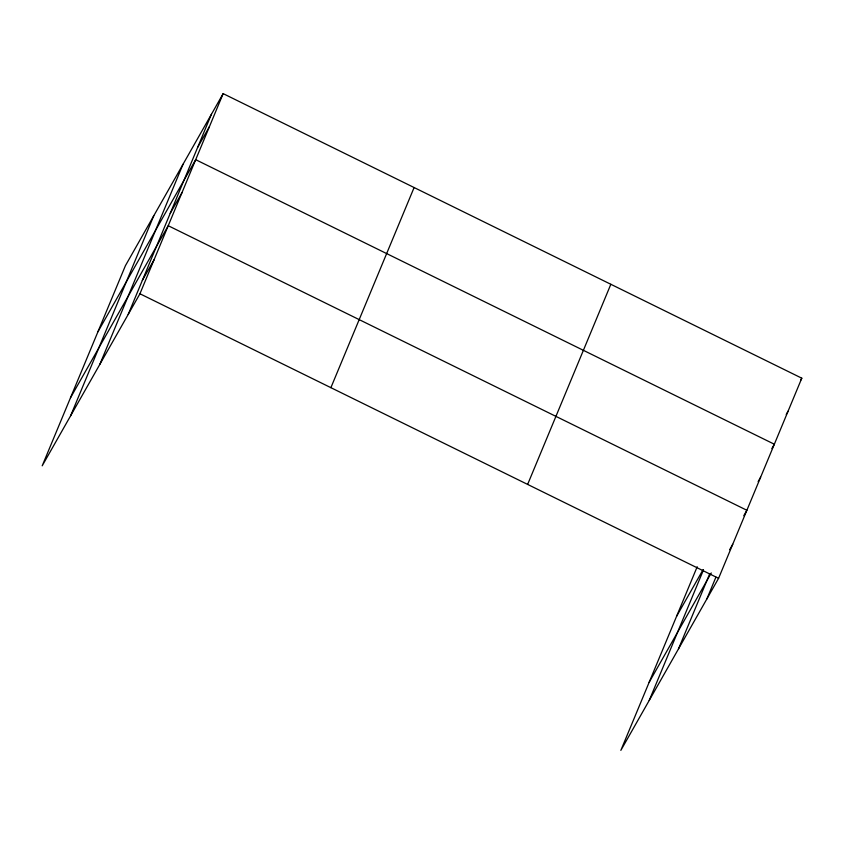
<?xml version="1.0" encoding="UTF-8"?>
<svg xmlns="http://www.w3.org/2000/svg" width="844" height="844" viewBox="0 0 844 844"><rect width="100%" height="100%" fill="white"/><g stroke="black" fill="none" stroke-linecap="round" stroke-linejoin="round"><path stroke-width="1.27" d="M70.579 415.86L153.787 215.726M99.814 364.397L183.032 164.263M128.193 314.443L211.401 114.309M223.154 93.631L125.418 265.681L42.2 465.814L139.935 293.765L223.154 93.631L801.8 378.186L718.582 578.319L620.846 750.369L697.197 566.746M330.89 387.67L414.109 187.537M527.637 484.414L610.845 284.28M649.226 700.414L703.506 569.858M678.471 648.941L709.698 573.825M706.839 598.997L715.934 577.117M197.675 147.331L209.417 126.653M97.957 331.724L195.692 159.674L774.338 444.229L771.87 448.586M170.214 213.374L181.956 192.696M70.495 397.767L168.23 225.717L746.877 510.272L743.786 515.716M142.341 280.419L154.083 259.741M800.566 380.359L801.8 378.186M786.218 414.478L788.074 411.207M676.603 616.278L703.041 569.732M758.134 481.607L760.613 477.25M649.141 682.321L711.27 572.949M729.638 549.739L732.729 544.296M139.935 293.765L718.582 578.319"/></g></svg>
